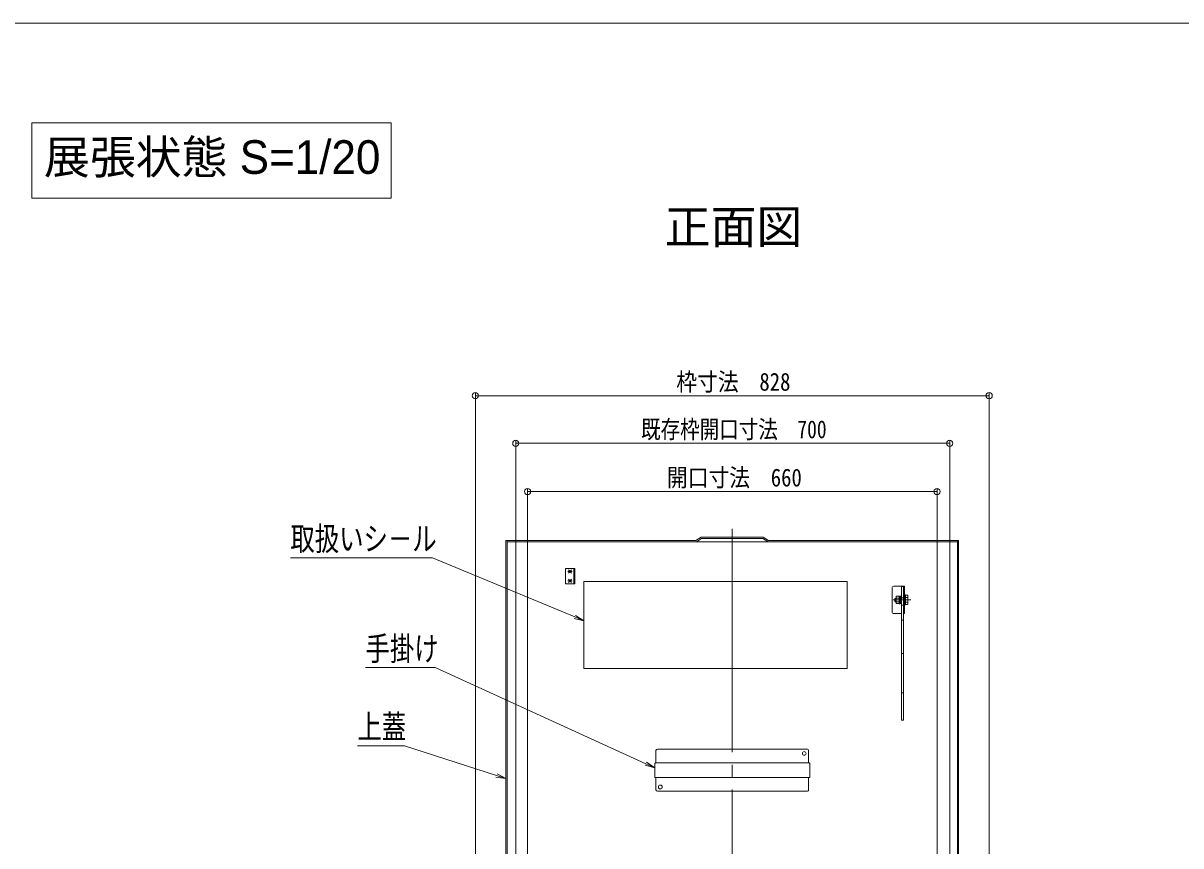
# Model space of a CAD drawing. Units: millimetres, scale not verified, with parts at other scales. Extents: x -2001 to 1999, y -1385 to 1385.
# Drawn here: x 247 to 1180, y 722 to 1385 of the extents above; entities that cross this region are included whole.
import ezdxf
from ezdxf.enums import TextEntityAlignment as Align

# ---------------------------------------------------------------- set-up
doc = ezdxf.new("R2010")
doc.units = ezdxf.units.MM
doc.header["$LTSCALE"] = 10
doc.header["$PDMODE"] = 32
doc.header["$PDSIZE"] = 5
doc.linetypes.add('LONG_CHAIN', pattern=[21, 18, -1, 1, -1])
for name, color, linetype, lineweight in [('0-0_zumenwaku', 6, 'Continuous', 9), ('0-1_moji', 2, 'Continuous', 9), ('0-2_SINSEN', 4, 'LONG_CHAIN', 9), ('0-8_GRE_M', 3, 'Continuous', 9), ('0-9_YEL_M', 2, 'Continuous', 9), ('0-D_RED_M', 3, 'Continuous', 9), ('0-F_0', 7, 'Continuous', 9), ('1-0_center', 5, 'Continuous', 9), ('1-4_sunpou', 1, 'Continuous', 9), ('1-5_DEFPOINTS', 7, 'Continuous', 9), ('2-7_ねじ', 4, 'Continuous', 9), ('2-A_6寸法', 1, 'Continuous', 9)]:
    doc.layers.add(name, color=color, linetype=linetype, lineweight=lineweight)
doc.styles.add('ＭＳ ゴシック', font='')
doc.styles.add('ＭＳ Ｐゴシック', font='')
doc.styles.get('ＭＳ ゴシック').set_extended_font_data('MS Gothic')
doc.styles.get('ＭＳ Ｐゴシック').set_extended_font_data('MS PGothic')

# ---------------------------------------------------------------- blocks, each defined once
blk = doc.blocks.new('_ORIGIN')
at = {"layer": '0-F_0', "color": 1}
blk.add_line((0, 0), (-10, 0), dxfattribs=at)
blk.add_circle((0, 0), 5, dxfattribs=at)
blk = doc.blocks.new('MLeader10')
at = {"layer": '2-A_6寸法'}
for p, q in [((551.6, 803), (516.4, 803)), ((636.13, 776.49), (628.53, 778.96))]:
    blk.add_line(p, q, dxfattribs=at)
for points in [[(628.53, 778.96), (554.48, 803), (551.6, 803)], [(628.94, 780.23), (636.13, 776.49), (628.11, 777.69)]]:
    blk.add_lwpolyline(points, dxfattribs=at)
at = {"layer": '2-A_6寸法', "color": 2, "style": 'ＭＳ ゴシック', "width": 0.75}
blk.add_text('上蓋', height=19.21, dxfattribs=at).set_placement((516.4, 802.94), align=Align.BOTTOM_LEFT)
blk = doc.blocks.new('MLeader15')
at = {"layer": '2-A_6寸法'}
for p, q in [((574, 954.35), (462.41, 954.35)), ((699.03, 903.66), (691.65, 906.73))]:
    blk.add_line(p, q, dxfattribs=at)
for points in [[(691.65, 906.73), (576.88, 954.35), (574, 954.35)], [(692.16, 907.96), (699.03, 903.66), (691.13, 905.5)]]:
    blk.add_lwpolyline(points, dxfattribs=at)
at = {"layer": '2-A_6寸法', "color": 2, "style": 'ＭＳ ゴシック', "width": 0.75}
blk.add_text('取扱いシ－ル', height=19.21, dxfattribs=at).set_placement((462.41, 954.39), align=Align.BOTTOM_LEFT)
blk = doc.blocks.new('MLeader16')
at = {"layer": '2-A_6寸法'}
for p, q in [((576.26, 865.85), (522.95, 865.85)), ((756.03, 785.1), (748.76, 788.42))]:
    blk.add_line(p, q, dxfattribs=at)
for points in [[(748.76, 788.42), (579.14, 865.85), (576.26, 865.85)], [(749.31, 789.63), (756.03, 785.1), (748.2, 787.21)]]:
    blk.add_lwpolyline(points, dxfattribs=at)
at = {"layer": '2-A_6寸法', "color": 2, "style": 'ＭＳ ゴシック', "width": 0.75}
blk.add_text('手掛け', height=19.21, dxfattribs=at).set_placement((522.95, 865.86), align=Align.BOTTOM_LEFT)

msp = doc.modelspace()

# ---------------------------------------------------------------- linework, layer by layer
at = {"layer": '0-0_zumenwaku'}
msp.add_lwpolyline([(-2000.66, -1384.99), (1999.34, -1384.99), (1999.34, 1385.01), (-2000.66, 1385.01)], close=True, dxfattribs=at)
at = {"layer": '0-1_moji'}
msp.add_lwpolyline([(254.19, 1244.01), (543.69, 1244.01), (543.69, 1304.72), (254.19, 1304.72)], close=True, dxfattribs=at)
at = {"layer": '0-2_SINSEN'}
msp.add_line((818.53, 977.71), (818.53, 148.92), dxfattribs=at)
at = {"layer": '0-8_GRE_M', "color": 4}
for p, q in [((793.53, 971.02), (789.28, 968.24)), ((843.53, 971.02), (793.53, 971.02)), ((843.53, 971.02), (847.78, 968.24)), ((636.13, 598.15), (636.13, 968.24)), ((636.13, 968.24), (789.28, 968.24)), ((637.13, 598.15), (637.13, 968.24)), ((637.13, 967.24), (999.93, 967.24)), ((843.24, 970.02), (847.49, 967.24)), ((847.78, 968.24), (1000.93, 968.24)), ((999.93, 599.15), (999.93, 968.24)), ((1000.93, 598.15), (1000.93, 968.24)), ((689.53, 943.34), (686.03, 943.34)), ((689.53, 943.34), (686.03, 943.34)), ((688.91, 944.68), (686.66, 942)), ((688.91, 942), (686.66, 944.68)), ((688.91, 942), (686.66, 944.68)), ((689.53, 935.84), (686.03, 935.84)), ((689.53, 935.84), (686.03, 935.84)), ((688.91, 937.18), (686.66, 934.5)), ((688.91, 934.5), (686.66, 937.18)), ((688.91, 934.5), (686.66, 937.18))]:
    msp.add_line(p, q, dxfattribs=at)
msp.add_lwpolyline([(843.24, 970.02), (793.83, 970.02), (789.58, 967.24)], dxfattribs=at)
at = {"layer": '0-9_YEL_M', "color": 4}
for p, q in [((684.03, 933.34), (684.03, 945.84)), ((684.03, 945.84), (691.53, 945.84)), ((690.78, 933.34), (690.78, 945.84)), ((691.53, 933.34), (691.53, 945.84)), ((684.03, 933.34), (691.53, 933.34)), ((757.03, 799), (757.03, 789.25)), ((758.28, 800.25), (878.78, 800.25)), ((880.03, 799), (880.03, 789.25)), ((756.03, 788.45), (756.03, 778.05)), ((880.23, 789.25), (756.83, 789.25)), ((881.03, 788.45), (881.03, 778.05)), ((880.23, 777.25), (756.83, 777.25)), ((757.03, 767.5), (757.03, 777.25)), ((880.03, 767.5), (880.03, 777.25)), ((758.28, 766.25), (878.78, 766.25))]:
    msp.add_line(p, q, dxfattribs=at)
for centre in [(876.53, 796.75), (760.53, 769.75)]:
    msp.add_circle(centre, 1.5, dxfattribs=at)
for centre, radius, start, end in [((758.28, 799), 1.25, 90.00002, 180.00002), ((878.78, 799), 1.25, 359.99997, 90), ((756.83, 788.45), 0.8, 89.99825, 180.00002), ((880.23, 788.45), 0.8, 359.99998, 90.00175), ((756.83, 778.05), 0.8, 180, 270.00175), ((880.23, 778.05), 0.8, 269.99825, 0), ((758.28, 767.5), 1.25, 180, 270), ((878.78, 767.5), 1.25, 269.99998, 0)]:
    msp.add_arc(centre, radius, start, end, dxfattribs=at)
at = {"layer": '0-D_RED_M', "color": 4}
for p, q in [((911.03, 935.24), (699.03, 935.24)), ((699.03, 865.24), (699.03, 935.24)), ((911.03, 865.24), (911.03, 935.24)), ((911.03, 865.24), (699.03, 865.24))]:
    msp.add_line(p, q, dxfattribs=at)
at = {"layer": '0-F_0', "color": 4}
for p, q in [((947.28, 910.94), (947.28, 929.94)), ((948.78, 931.44), (957.28, 931.44)), ((955.03, 931.34), (956.53, 931.34)), ((955.03, 823.69), (955.03, 931.34)), ((956.53, 931.44), (956.53, 909.44)), ((956.53, 931.34), (956.53, 823.69)), ((957.28, 909.44), (957.28, 931.44)), ((957.28, 924.44), (958.08, 924.44)), ((950.58, 923.33), (950.58, 917.55)), ((950.58, 923.33), (953.08, 923.33)), ((950.58, 921.88), (953.08, 921.88)), ((953.08, 919), (950.58, 919)), ((953.08, 917.55), (950.58, 917.55)), ((953.08, 917.39), (953.08, 923.49)), ((953.08, 923.49), (953.83, 923.49)), ((953.83, 920.69), (953.08, 920.25)), ((953.83, 920.4), (953.08, 919.96)), ((953.08, 917.39), (953.83, 917.39)), ((953.83, 917.39), (953.83, 923.49)), ((954.63, 917.44), (953.83, 917.44)), ((956.53, 922.06), (955.03, 922.06)), ((956.53, 916.21), (955.03, 916.21)), ((957.28, 916.44), (958.08, 916.44)), ((948.78, 909.44), (955.03, 909.44)), ((956.53, 909.44), (957.28, 909.44)), ((956.53, 904.07), (955.03, 904.07)), ((956.53, 877.34), (955.03, 877.34)), ((956.53, 845.51), (955.03, 845.51)), ((956.53, 823.69), (955.03, 823.69))]:
    msp.add_line(p, q, dxfattribs=at)
msp.add_lwpolyline([(953.83, 923.44), (954.63, 923.44), (954.63, 917.44)], dxfattribs=at)
for centre, start, end in [((948.78, 929.94), 90, 180), ((948.78, 910.94), 180, 270)]:
    msp.add_arc(centre, 1.5, start, end, dxfattribs=at)
at = {"layer": '1-0_center', "color": 4}
msp.add_line((948.27, 920.44), (962.5, 920.44), dxfattribs=at)
at = {"layer": '1-4_sunpou'}
for p, q in [((611.53, 605.32), (611.53, 1087.39)), ((616.53, 1084.89), (1020.53, 1084.89)), ((1025.53, 604.86), (1025.53, 1087.39)), ((644.05, 602.79), (644.05, 1049.1)), ((649.05, 1046.6), (988.77, 1046.6)), ((993.77, 602.79), (993.77, 1049.1)), ((653.53, 615.33), (653.53, 1010.23)), ((658.53, 1007.73), (978.53, 1007.73)), ((983.53, 615.64), (983.53, 1010.23))]:
    msp.add_line(p, q, dxfattribs=at)
at = {"layer": '1-5_DEFPOINTS'}
for p in [(1025.53, 1084.89), (993.77, 1046.6), (983.53, 1007.73)]:
    msp.add_point(p, dxfattribs=at)
at = {"layer": '2-7_ねじ'}
for p, q in [((958.08, 916.44), (958.08, 924.44)), ((960.08, 924.19), (958.08, 924.19)), ((960.08, 916.69), (960.08, 924.19)), ((950.03, 921.94), (949.63, 921.54)), ((949.63, 919.34), (949.63, 921.54)), ((950.03, 918.94), (949.63, 919.34)), ((949.76, 921.67), (950.58, 921.67)), ((949.76, 919.21), (950.58, 919.21)), ((950.03, 921.94), (950.58, 921.94)), ((950.03, 921.94), (950.03, 918.94)), ((950.03, 918.94), (950.58, 918.94)), ((954.63, 922.44), (955.03, 922.44)), ((954.63, 922.44), (954.63, 918.44)), ((954.63, 918.44), (955.03, 918.44)), ((960.08, 922.31), (958.08, 922.31)), ((960.08, 918.56), (958.08, 918.56)), ((958.08, 916.69), (960.08, 916.69))]:
    msp.add_line(p, q, dxfattribs=at)

# ---------------------------------------------------------------- block references
at = {"layer": '1-4_sunpou', "xscale": 0.5, "yscale": 0.5, "rotation": 180}
for p in [(611.53, 1084.89), (644.05, 1046.6), (653.53, 1007.73)]:
    msp.add_blockref('_ORIGIN', p, dxfattribs=at)
at = {"layer": '1-4_sunpou', "xscale": 0.5, "yscale": 0.5}
for p in [(1025.53, 1084.89), (993.77, 1046.6), (983.53, 1007.73)]:
    msp.add_blockref('_ORIGIN', p, dxfattribs=at)
at = {"layer": '2-A_6寸法'}
for name in ['MLeader15', 'MLeader16', 'MLeader10']:
    msp.add_blockref(name, (0, 0), dxfattribs=at)

# ---------------------------------------------------------------- texts
at = {"layer": '0-1_moji', "style": 'ＭＳ Ｐゴシック'}
for s, height, p in [('展張状態 S=1/20', 27.11, (263.79, 1255.47)), ('正面図', 27.13, (763.99, 1199.3))]:
    msp.add_text(s, height=height, dxfattribs=at).set_placement(p, align=Align.BOTTOM_LEFT)
at = {"layer": '1-4_sunpou', "color": 2, "style": 'ＭＳ ゴシック'}
for s, width, p in [('枠寸法\u3000828', 0.85, (773.45, 1084.61)), ('既存枠開口寸法\u3000700', 0.8, (745.02, 1046.32)), ('開口寸法\u3000660', 0.85, (765.89, 1007.46))]:
    msp.add_text(s, height=14.43, dxfattribs=dict(at, width=width)).set_placement(p, align=Align.BOTTOM_LEFT)

doc.saveas('drawing.dxf')
